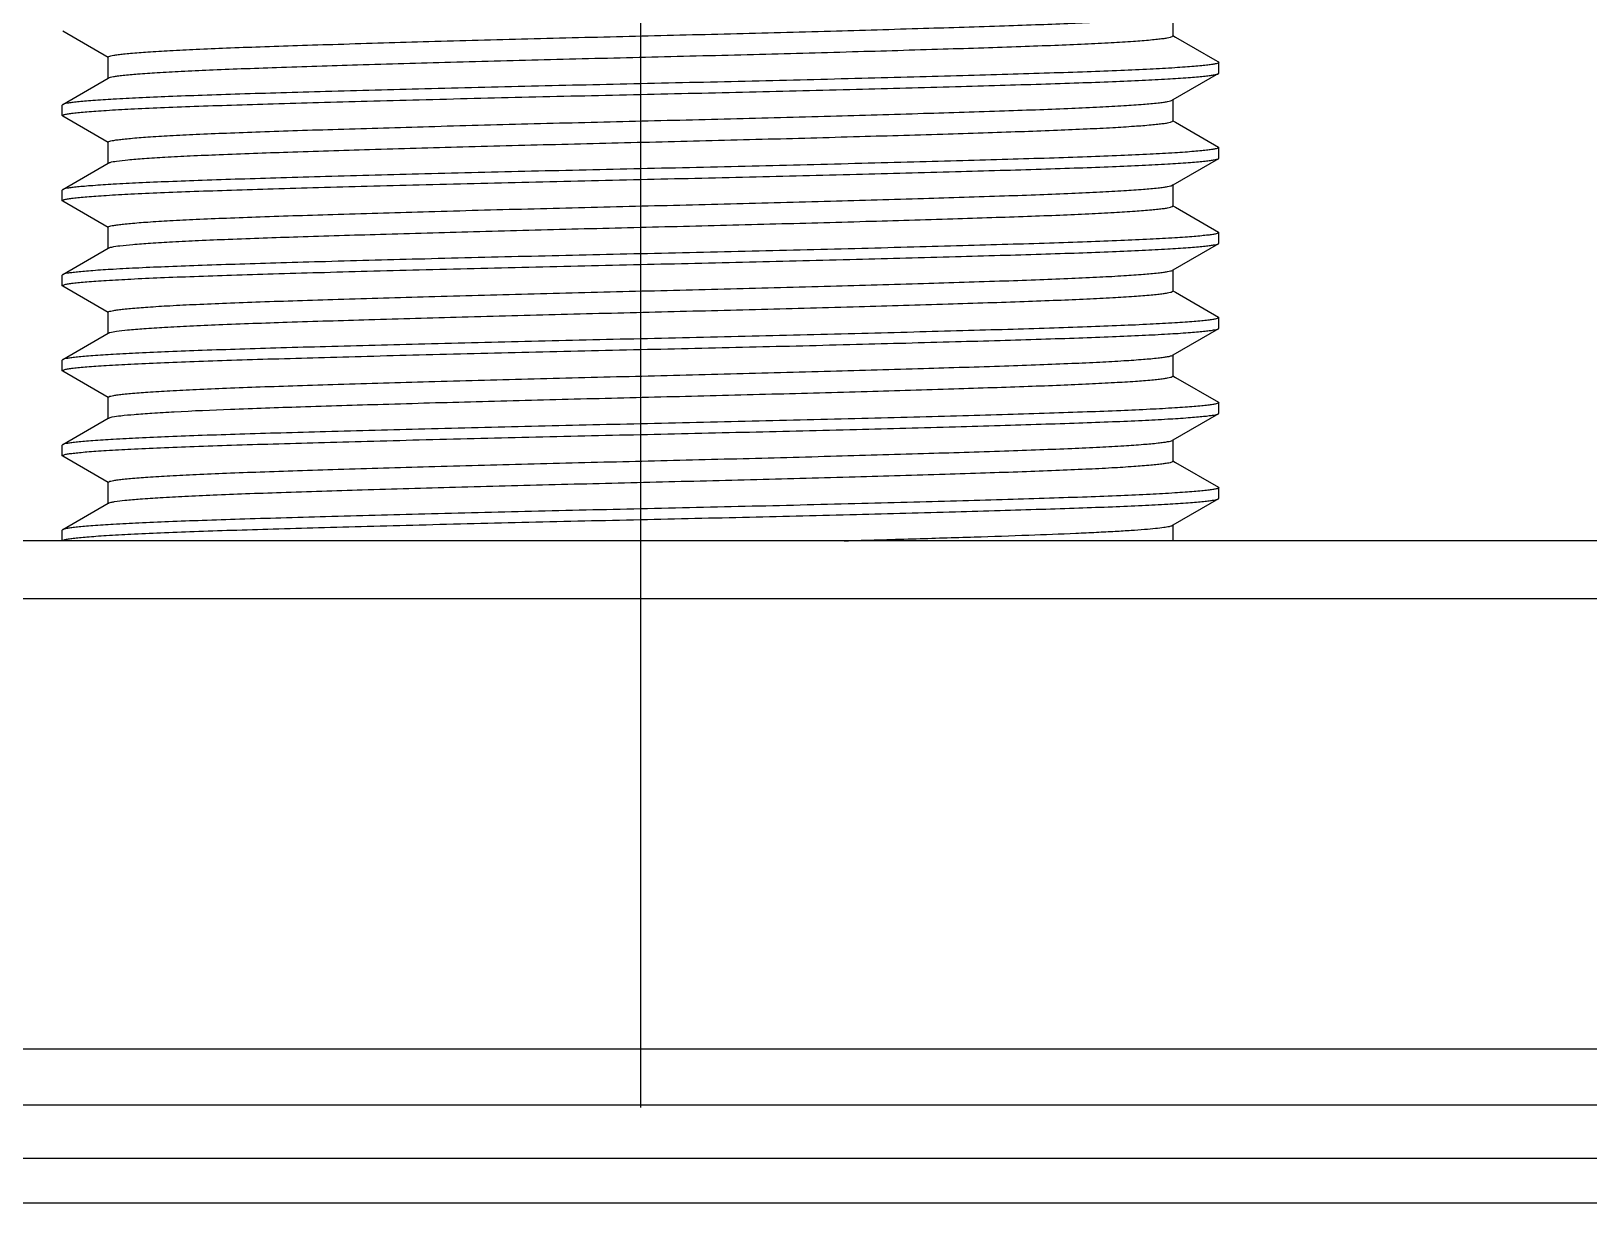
# Model space of a CAD drawing. Extents: x -3383 to -2963, y -4299 to -3705.
# Drawn here: x -3232.72 to -3227.23, y -3951.19 to -3947.06 of the extents above; entities that cross this region are included whole.
import ezdxf

# ---------------------------------------------------------------- set-up
doc = ezdxf.new("R2010")
doc.units = 0
doc.header["$LTSCALE"] = 7
doc.linetypes.add('CENTER', pattern=[2, 1.25, -0.25, 0.25, -0.25])
doc.layers.get('0').update_dxf_attribs({"color": 2, "linetype": 'CONTINUOUS'})
for name, color, linetype in [('6', 7, 'CONTINUOUS'), ('ADMI3CB9QGLEDXF_CONTINUOUS_LINE', 7, 'CONTINUOUS'), ('CL', 1, 'CENTER')]:
    doc.layers.add(name, color=color, linetype=linetype)

msp = doc.modelspace()

# ---------------------------------------------------------------- linework, layer by layer
at = {"linetype": 'Continuous'}
for p, q in [((-3228.693766, -3947.002398), (-3228.693766, -3947.077398)), ((-3232.449007, -3947.153396), (-3232.609785, -3947.060492)), ((-3228.693766, -3947.0764), (-3228.684081, -3947.081997)), ((-3228.684081, -3947.081997), (-3228.545437, -3947.162111)), ((-3232.449007, -3947.227398), (-3232.449007, -3947.152398)), ((-3228.532988, -3947.210492), (-3228.693766, -3947.303396)), ((-3228.545437, -3947.162111), (-3228.532988, -3947.169304)), ((-3228.532969, -3947.169315), (-3228.531387, -3947.171148)), ((-3228.532969, -3947.210481), (-3228.531387, -3947.208648)), ((-3228.531387, -3947.208648), (-3228.531387, -3947.171148)), ((-3232.609785, -3947.319304), (-3232.449007, -3947.2264)), ((-3232.449007, -3947.2264), (-3232.447282, -3947.225403)), ((-3232.609805, -3947.319315), (-3232.611387, -3947.321148)), ((-3232.611387, -3947.358648), (-3232.611387, -3947.321148)), ((-3228.693766, -3947.303396), (-3228.695491, -3947.304392)), ((-3228.693766, -3947.302398), (-3228.693766, -3947.377398)), ((-3232.609805, -3947.360481), (-3232.611387, -3947.358648)), ((-3232.449007, -3947.453396), (-3232.609785, -3947.360492)), ((-3228.693766, -3947.3764), (-3228.684081, -3947.381997)), ((-3228.684081, -3947.381997), (-3228.532988, -3947.469304)), ((-3232.449007, -3947.527398), (-3232.449007, -3947.452398)), ((-3228.532969, -3947.469315), (-3228.531387, -3947.471148)), ((-3228.531387, -3947.508648), (-3228.531387, -3947.471148)), ((-3232.609785, -3947.619304), (-3232.449007, -3947.5264)), ((-3232.449007, -3947.5264), (-3232.447282, -3947.525403)), ((-3228.532988, -3947.510492), (-3228.693766, -3947.603396)), ((-3228.532969, -3947.510481), (-3228.531387, -3947.508648)), ((-3232.609805, -3947.619315), (-3232.611387, -3947.621148)), ((-3232.611387, -3947.658648), (-3232.611387, -3947.621148)), ((-3228.693766, -3947.603396), (-3228.695491, -3947.604392)), ((-3228.693766, -3947.602398), (-3228.693766, -3947.677398)), ((-3232.609805, -3947.660481), (-3232.611387, -3947.658648)), ((-3232.449007, -3947.753396), (-3232.609785, -3947.660492)), ((-3228.693766, -3947.6764), (-3228.684081, -3947.681997)), ((-3228.684081, -3947.681997), (-3228.532988, -3947.769304)), ((-3232.449007, -3947.827398), (-3232.449007, -3947.752398)), ((-3228.532988, -3947.810492), (-3228.693766, -3947.903396)), ((-3228.532969, -3947.769315), (-3228.531387, -3947.771148)), ((-3228.532969, -3947.810481), (-3228.531387, -3947.808648)), ((-3228.531387, -3947.808648), (-3228.531387, -3947.771148)), ((-3232.609785, -3947.919304), (-3232.449007, -3947.8264)), ((-3232.449007, -3947.8264), (-3232.447282, -3947.825403)), ((-3232.609805, -3947.919315), (-3232.611387, -3947.921148)), ((-3232.611387, -3947.958648), (-3232.611387, -3947.921148)), ((-3228.693766, -3947.903396), (-3228.695491, -3947.904392)), ((-3228.693766, -3947.902398), (-3228.693766, -3947.977398)), ((-3232.609805, -3947.960481), (-3232.611387, -3947.958648)), ((-3232.449007, -3948.053396), (-3232.609785, -3947.960492)), ((-3228.693766, -3947.9764), (-3228.684081, -3947.981997)), ((-3228.684081, -3947.981997), (-3228.532988, -3948.069304)), ((-3232.449007, -3948.127398), (-3232.449007, -3948.052398)), ((-3228.532969, -3948.069315), (-3228.531387, -3948.071148)), ((-3228.531387, -3948.108648), (-3228.531387, -3948.071148)), ((-3232.609785, -3948.219304), (-3232.449007, -3948.1264)), ((-3232.449007, -3948.1264), (-3232.447282, -3948.125403)), ((-3228.532988, -3948.110492), (-3228.693766, -3948.203396)), ((-3228.532969, -3948.110481), (-3228.531387, -3948.108648)), ((-3232.609805, -3948.219315), (-3232.611387, -3948.221148)), ((-3232.611387, -3948.258648), (-3232.611387, -3948.221148)), ((-3228.693766, -3948.203396), (-3228.695491, -3948.204392)), ((-3228.693766, -3948.202398), (-3228.693766, -3948.277398)), ((-3232.609805, -3948.260481), (-3232.611387, -3948.258648)), ((-3232.449007, -3948.353396), (-3232.609785, -3948.260492)), ((-3228.693766, -3948.2764), (-3228.684081, -3948.281997)), ((-3228.684081, -3948.281997), (-3228.532988, -3948.369304)), ((-3232.449007, -3948.427398), (-3232.449007, -3948.352398)), ((-3228.532988, -3948.410492), (-3228.693766, -3948.503396)), ((-3228.532969, -3948.369315), (-3228.531387, -3948.371148)), ((-3228.532969, -3948.410481), (-3228.531387, -3948.408648)), ((-3228.531387, -3948.408648), (-3228.531387, -3948.371148)), ((-3232.609785, -3948.519304), (-3232.449007, -3948.4264)), ((-3232.449007, -3948.4264), (-3232.447282, -3948.425403)), ((-3232.609805, -3948.519315), (-3232.611387, -3948.521148)), ((-3232.611387, -3948.558648), (-3232.611387, -3948.521148)), ((-3228.693766, -3948.503396), (-3228.695491, -3948.504392)), ((-3228.693766, -3948.502398), (-3228.693766, -3948.577398)), ((-3232.609805, -3948.560481), (-3232.611387, -3948.558648)), ((-3232.449007, -3948.653396), (-3232.609785, -3948.560492)), ((-3228.693766, -3948.5764), (-3228.684081, -3948.581997)), ((-3228.684081, -3948.581997), (-3228.532988, -3948.669304)), ((-3232.449007, -3948.727398), (-3232.449007, -3948.652398)), ((-3228.532969, -3948.669315), (-3228.531387, -3948.671148)), ((-3228.531387, -3948.708648), (-3228.531387, -3948.671148)), ((-3232.609785, -3948.819304), (-3232.449007, -3948.7264)), ((-3232.449007, -3948.7264), (-3232.447282, -3948.725403)), ((-3228.532988, -3948.710492), (-3228.693766, -3948.803396)), ((-3228.532969, -3948.710481), (-3228.531387, -3948.708648)), ((-3228.693766, -3948.803396), (-3228.695491, -3948.804392)), ((-3228.693766, -3948.802398), (-3228.693766, -3948.858648)), ((-3232.609805, -3948.819315), (-3232.611387, -3948.821148)), ((-3232.611387, -3948.858648), (-3232.611387, -3948.821148))]:
    msp.add_line(p, q, dxfattribs=at)
for points, knots in [([(-3232.449007, -3947.152398), (-3232.449007, -3947.151377), (-3232.445512, -3947.149257), (-3232.439343, -3947.147603), (-3232.428256, -3947.145307), (-3232.413198, -3947.143176), (-3232.393575, -3947.140863), (-3232.358752, -3947.137488), (-3232.304452, -3947.133356), (-3232.227126, -3947.128678), (-3232.134602, -3947.12405), (-3232.028294, -3947.119573), (-3231.909251, -3947.115184), (-3231.777979, -3947.110787), (-3231.579767, -3947.104576), (-3231.308896, -3947.096564), (-3230.966597, -3947.087193), (-3230.611667, -3947.078371), (-3230.255591, -3947.069642), (-3229.909208, -3947.060371), (-3229.587, -3947.050967), (-3229.340792, -3947.043326), (-3229.166636, -3947.037208), (-3229.054486, -3947.032784), (-3228.955586, -3947.028216), (-3228.871222, -3947.023555), (-3228.802816, -3947.018871), (-3228.756347, -3947.014799), (-3228.727935, -3947.011418), (-3228.713166, -3947.009234), (-3228.702821, -3947.007085), (-3228.697332, -3947.005456), (-3228.695491, -3947.004392)], [0, 0, 0, 0, 0.00081506, 0.00261763, 0.0055365, 0.00960881, 0.01485356, 0.02126629, 0.03754815, 0.05829956, 0.08309698, 0.11148102, 0.14321857, 0.17816929, 0.21630762, 0.3014882, 0.39444548, 0.48959736, 0.58484454, 0.67871405, 0.76614325, 0.84210732, 0.87530595, 0.90522241, 0.93168286, 0.95432139, 0.97265287, 0.98640768, 0.99153748, 0.9954957, 0.99830318, 1, 1, 1, 1]), ([(-3232.447282, -3947.225403), (-3232.445441, -3947.22434), (-3232.439953, -3947.222711), (-3232.429608, -3947.220561), (-3232.414838, -3947.218378), (-3232.386426, -3947.214996), (-3232.339957, -3947.210924), (-3232.271551, -3947.206241), (-3232.187187, -3947.20158), (-3232.088287, -3947.197012), (-3231.976138, -3947.192588), (-3231.801981, -3947.186469), (-3231.555773, -3947.178829), (-3231.233565, -3947.169425), (-3230.887183, -3947.160153), (-3230.531107, -3947.151425), (-3230.176176, -3947.142603), (-3229.833877, -3947.133232), (-3229.563006, -3947.12522), (-3229.364794, -3947.119009), (-3229.233522, -3947.114612), (-3229.114479, -3947.110223), (-3229.008171, -3947.105745), (-3228.915647, -3947.101117), (-3228.838321, -3947.09644), (-3228.784021, -3947.092308), (-3228.749198, -3947.088933), (-3228.729575, -3947.08662), (-3228.714517, -3947.084489), (-3228.70343, -3947.082192), (-3228.697262, -3947.080538), (-3228.693766, -3947.078419), (-3228.693766, -3947.077398)], [0, 0, 0, 0, 0.00169682, 0.0045043, 0.00846252, 0.01359232, 0.02734713, 0.04567861, 0.06831714, 0.09477759, 0.12469405, 0.15789268, 0.23385675, 0.32128595, 0.41515546, 0.51040264, 0.60555452, 0.6985118, 0.78369238, 0.82183071, 0.85678142, 0.88851898, 0.91690302, 0.94170044, 0.96245185, 0.97873371, 0.98514644, 0.99039119, 0.9944635, 0.99738237, 0.99918494, 1, 1, 1, 1]), ([(-3228.531387, -3947.171148), (-3228.531387, -3947.172236), (-3228.535431, -3947.174341), (-3228.542162, -3947.176019), (-3228.554613, -3947.178341), (-3228.571406, -3947.180505), (-3228.593348, -3947.182852), (-3228.620117, -3947.185212), (-3228.651784, -3947.187622), (-3228.70346, -3947.191055), (-3228.779184, -3947.195207), (-3228.882335, -3947.199891), (-3229.000779, -3947.204416), (-3229.133376, -3947.208861), (-3229.279604, -3947.213326), (-3229.439114, -3947.217897), (-3229.610972, -3947.222648), (-3229.858448, -3947.229232), (-3230.179768, -3947.237257), (-3230.439999, -3947.243165), (-3230.571387, -3947.246148)], [0, 0, 0, 0, 0.00159717, 0.00526852, 0.01124882, 0.0196076, 0.03037999, 0.04355368, 0.05910372, 0.0770041, 0.11961047, 0.17046426, 0.22863485, 0.2936682, 0.36528957, 0.44346813, 0.5280013, 0.61775622, 0.80701049, 1, 1, 1, 1]), ([(-3230.571387, -3947.283648), (-3230.443345, -3947.280741), (-3230.18952, -3947.27498), (-3229.819203, -3947.265765), (-3229.524352, -3947.257811), (-3229.306939, -3947.251624), (-3229.161929, -3947.247259), (-3229.0298, -3947.242928), (-3228.91094, -3947.238544), (-3228.806258, -3947.234016), (-3228.717146, -3947.229395), (-3228.653328, -3947.22532), (-3228.611203, -3947.221964), (-3228.586512, -3947.219668), (-3228.566511, -3947.217417), (-3228.551139, -3947.215273), (-3228.540469, -3947.213147), (-3228.534826, -3947.211556), (-3228.532969, -3947.210481)], [0, 0, 0, 0, 0.18829405, 0.37326889, 0.5446053, 0.62193994, 0.69303651, 0.75789424, 0.81630048, 0.86790102, 0.91193923, 0.94748712, 0.96191125, 0.97406872, 0.98393708, 0.99151517, 0.99684418, 1, 1, 1, 1]), ([(-3230.571387, -3947.246148), (-3230.699428, -3947.249055), (-3230.953254, -3947.254816), (-3231.32357, -3947.264031), (-3231.618422, -3947.271984), (-3231.835834, -3947.278172), (-3231.980844, -3947.282537), (-3232.112974, -3947.286867), (-3232.231833, -3947.291252), (-3232.336515, -3947.29578), (-3232.425627, -3947.300401), (-3232.489445, -3947.304476), (-3232.53157, -3947.307832), (-3232.556261, -3947.310128), (-3232.576262, -3947.312379), (-3232.591634, -3947.314523), (-3232.602304, -3947.316648), (-3232.607947, -3947.31824), (-3232.609805, -3947.319315)], [0, 0, 0, 0, 0.18829405, 0.37326889, 0.5446053, 0.62193994, 0.69303651, 0.75789424, 0.81630048, 0.86790102, 0.91193923, 0.94748712, 0.96191125, 0.97406872, 0.98393708, 0.99151517, 0.99684418, 1, 1, 1, 1]), ([(-3232.611387, -3947.358648), (-3232.611386, -3947.35756), (-3232.607343, -3947.355455), (-3232.600612, -3947.353776), (-3232.58816, -3947.351455), (-3232.571367, -3947.349291), (-3232.549426, -3947.346944), (-3232.522656, -3947.344584), (-3232.490989, -3947.342174), (-3232.439313, -3947.338741), (-3232.363589, -3947.334589), (-3232.260438, -3947.329905), (-3232.141995, -3947.32538), (-3232.009398, -3947.320934), (-3231.863169, -3947.31647), (-3231.70366, -3947.311898), (-3231.531802, -3947.307147), (-3231.284326, -3947.300564), (-3230.963006, -3947.292539), (-3230.702774, -3947.286631), (-3230.571387, -3947.283648)], [0, 0, 0, 0, 0.00159717, 0.00526852, 0.01124882, 0.0196076, 0.03037999, 0.04355368, 0.05910372, 0.0770041, 0.11961047, 0.17046426, 0.22863485, 0.2936682, 0.36528957, 0.44346813, 0.5280013, 0.61775622, 0.80701049, 1, 1, 1, 1]), ([(-3232.449007, -3947.452398), (-3232.449007, -3947.451377), (-3232.445512, -3947.449257), (-3232.439343, -3947.447603), (-3232.428256, -3947.445307), (-3232.413198, -3947.443176), (-3232.393575, -3947.440863), (-3232.358752, -3947.437488), (-3232.304452, -3947.433356), (-3232.227126, -3947.428678), (-3232.134602, -3947.42405), (-3232.028294, -3947.419573), (-3231.909251, -3947.415184), (-3231.777979, -3947.410787), (-3231.579767, -3947.404576), (-3231.308896, -3947.396564), (-3230.966597, -3947.387193), (-3230.611667, -3947.378371), (-3230.255591, -3947.369642), (-3229.909208, -3947.360371), (-3229.587, -3947.350967), (-3229.340792, -3947.343326), (-3229.166636, -3947.337208), (-3229.054486, -3947.332784), (-3228.955586, -3947.328216), (-3228.871222, -3947.323555), (-3228.802816, -3947.318871), (-3228.756347, -3947.314799), (-3228.727935, -3947.311418), (-3228.713166, -3947.309234), (-3228.702821, -3947.307085), (-3228.697332, -3947.305456), (-3228.695491, -3947.304392)], [0, 0, 0, 0, 0.00081506, 0.00261763, 0.0055365, 0.00960881, 0.01485356, 0.02126629, 0.03754815, 0.05829956, 0.08309698, 0.11148102, 0.14321857, 0.17816929, 0.21630762, 0.3014882, 0.39444548, 0.48959736, 0.58484454, 0.67871405, 0.76614325, 0.84210732, 0.87530595, 0.90522241, 0.93168286, 0.95432139, 0.97265287, 0.98640768, 0.99153748, 0.9954957, 0.99830318, 1, 1, 1, 1]), ([(-3232.442884, -3947.52364), (-3232.435477, -3947.521363), (-3232.414401, -3947.518246), (-3232.374421, -3947.513749), (-3232.317376, -3947.509276), (-3232.244098, -3947.504622), (-3232.1557, -3947.50004), (-3232.011348, -3947.49374), (-3231.800445, -3947.486389), (-3231.514089, -3947.477574), (-3231.191737, -3947.468262), (-3230.847706, -3947.45916), (-3230.495634, -3947.450565), (-3230.145637, -3947.4418), (-3229.809051, -3947.432517), (-3229.543401, -3947.424626), (-3229.349431, -3947.41851), (-3229.221048, -3947.414171), (-3229.10462, -3947.409833), (-3229.000677, -3947.405397), (-3228.910265, -3947.400817), (-3228.834765, -3947.396194), (-3228.781783, -3947.392114), (-3228.747819, -3947.388783), (-3228.728684, -3947.386502), (-3228.713998, -3947.384399), (-3228.703193, -3947.382132), (-3228.697159, -3947.380497), (-3228.693766, -3947.3784), (-3228.693766, -3947.377398)], [0, 0, 0, 0, 0.0061922, 0.01693105, 0.03220258, 0.05188495, 0.07561639, 0.10293139, 0.16734782, 0.24424953, 0.33186992, 0.42504846, 0.51926226, 0.61329662, 0.70482119, 0.78833241, 0.82567245, 0.85990094, 0.89098227, 0.9187749, 0.94303863, 0.96332079, 0.97922427, 0.98548692, 0.9906083, 0.99458505, 0.99743637, 0.99919885, 1, 1, 1, 1]), ([(-3228.531387, -3947.471148), (-3228.531387, -3947.472236), (-3228.535431, -3947.474341), (-3228.542162, -3947.476019), (-3228.554613, -3947.478341), (-3228.571406, -3947.480505), (-3228.593348, -3947.482852), (-3228.620117, -3947.485212), (-3228.651784, -3947.487622), (-3228.70346, -3947.491055), (-3228.779184, -3947.495207), (-3228.882335, -3947.499891), (-3229.000779, -3947.504416), (-3229.133376, -3947.508861), (-3229.279604, -3947.513326), (-3229.439114, -3947.517897), (-3229.610972, -3947.522648), (-3229.858448, -3947.529232), (-3230.179768, -3947.537257), (-3230.439999, -3947.543165), (-3230.571387, -3947.546148)], [0, 0, 0, 0, 0.00159717, 0.00526852, 0.01124882, 0.0196076, 0.03037999, 0.04355368, 0.05910372, 0.0770041, 0.11961047, 0.17046426, 0.22863485, 0.2936682, 0.36528957, 0.44346813, 0.5280013, 0.61775622, 0.80701049, 1, 1, 1, 1]), ([(-3232.447282, -3947.525403), (-3232.447007, -3947.525244), (-3232.445597, -3947.524524), (-3232.444092, -3947.524011), (-3232.442884, -3947.52364)], [0, 0, 0, 0, 0.20089442, 1, 1, 1, 1]), ([(-3230.571387, -3947.583648), (-3230.443345, -3947.580741), (-3230.18952, -3947.57498), (-3229.819203, -3947.565765), (-3229.524352, -3947.557811), (-3229.306939, -3947.551624), (-3229.161929, -3947.547259), (-3229.0298, -3947.542928), (-3228.91094, -3947.538544), (-3228.806258, -3947.534016), (-3228.717146, -3947.529395), (-3228.653328, -3947.52532), (-3228.611203, -3947.521964), (-3228.586512, -3947.519668), (-3228.566511, -3947.517417), (-3228.551139, -3947.515273), (-3228.540469, -3947.513147), (-3228.534826, -3947.511556), (-3228.532969, -3947.510481)], [0, 0, 0, 0, 0.18829405, 0.37326889, 0.5446053, 0.62193994, 0.69303651, 0.75789424, 0.81630048, 0.86790102, 0.91193923, 0.94748712, 0.96191125, 0.97406872, 0.98393708, 0.99151517, 0.99684418, 1, 1, 1, 1]), ([(-3232.611387, -3947.658648), (-3232.611386, -3947.65756), (-3232.607343, -3947.655455), (-3232.600612, -3947.653776), (-3232.58816, -3947.651455), (-3232.571367, -3947.649291), (-3232.549426, -3947.646944), (-3232.522656, -3947.644584), (-3232.490989, -3947.642174), (-3232.439313, -3947.638741), (-3232.363589, -3947.634589), (-3232.260438, -3947.629905), (-3232.141995, -3947.62538), (-3232.009398, -3947.620934), (-3231.863169, -3947.61647), (-3231.70366, -3947.611898), (-3231.531802, -3947.607147), (-3231.284326, -3947.600564), (-3230.963006, -3947.592539), (-3230.702774, -3947.586631), (-3230.571387, -3947.583648)], [0, 0, 0, 0, 0.00159717, 0.00526852, 0.01124882, 0.0196076, 0.03037999, 0.04355368, 0.05910372, 0.0770041, 0.11961047, 0.17046426, 0.22863485, 0.2936682, 0.36528957, 0.44346813, 0.5280013, 0.61775622, 0.80701049, 1, 1, 1, 1]), ([(-3230.571387, -3947.546148), (-3230.699428, -3947.549055), (-3230.953254, -3947.554816), (-3231.32357, -3947.564031), (-3231.618422, -3947.571984), (-3231.835834, -3947.578172), (-3231.980844, -3947.582537), (-3232.112974, -3947.586867), (-3232.231833, -3947.591252), (-3232.336515, -3947.59578), (-3232.425627, -3947.600401), (-3232.489445, -3947.604476), (-3232.53157, -3947.607832), (-3232.556261, -3947.610128), (-3232.576262, -3947.612379), (-3232.591634, -3947.614523), (-3232.602304, -3947.616648), (-3232.607947, -3947.61824), (-3232.609805, -3947.619315)], [0, 0, 0, 0, 0.18829405, 0.37326889, 0.5446053, 0.62193994, 0.69303651, 0.75789424, 0.81630048, 0.86790102, 0.91193923, 0.94748712, 0.96191125, 0.97406872, 0.98393708, 0.99151517, 0.99684418, 1, 1, 1, 1]), ([(-3232.449007, -3947.752398), (-3232.449007, -3947.751377), (-3232.445512, -3947.749257), (-3232.439343, -3947.747603), (-3232.428256, -3947.745307), (-3232.413198, -3947.743176), (-3232.393575, -3947.740863), (-3232.358752, -3947.737488), (-3232.304452, -3947.733356), (-3232.227126, -3947.728678), (-3232.134602, -3947.72405), (-3232.028294, -3947.719573), (-3231.909251, -3947.715184), (-3231.777979, -3947.710787), (-3231.579767, -3947.704576), (-3231.308896, -3947.696564), (-3230.966597, -3947.687193), (-3230.611667, -3947.678371), (-3230.255591, -3947.669642), (-3229.909208, -3947.660371), (-3229.587, -3947.650967), (-3229.340792, -3947.643326), (-3229.166636, -3947.637208), (-3229.054486, -3947.632784), (-3228.955586, -3947.628216), (-3228.871222, -3947.623555), (-3228.802816, -3947.618871), (-3228.756347, -3947.614799), (-3228.727935, -3947.611418), (-3228.713166, -3947.609234), (-3228.702821, -3947.607085), (-3228.697332, -3947.605456), (-3228.695491, -3947.604392)], [0, 0, 0, 0, 0.00081506, 0.00261763, 0.0055365, 0.00960881, 0.01485356, 0.02126629, 0.03754815, 0.05829956, 0.08309698, 0.11148102, 0.14321857, 0.17816929, 0.21630762, 0.3014882, 0.39444548, 0.48959736, 0.58484454, 0.67871405, 0.76614325, 0.84210732, 0.87530595, 0.90522241, 0.93168286, 0.95432139, 0.97265287, 0.98640768, 0.99153748, 0.9954957, 0.99830318, 1, 1, 1, 1]), ([(-3232.43669, -3947.822062), (-3232.427285, -3947.820014), (-3232.402619, -3947.816742), (-3232.357299, -3947.812291), (-3232.295504, -3947.807776), (-3232.218122, -3947.803194), (-3232.126396, -3947.798684), (-3231.97881, -3947.792537), (-3231.764908, -3947.785256), (-3231.476443, -3947.776455), (-3231.154252, -3947.767229), (-3230.812535, -3947.758285), (-3230.464131, -3947.749799), (-3230.118573, -3947.741081), (-3229.787112, -3947.731881), (-3229.526126, -3947.724101), (-3229.335909, -3947.718068), (-3229.210068, -3947.71378), (-3229.095943, -3947.709485), (-3228.994082, -3947.705086), (-3228.905532, -3947.70055), (-3228.83164, -3947.695976), (-3228.779818, -3947.691942), (-3228.746607, -3947.688651), (-3228.727902, -3947.686397), (-3228.713541, -3947.684319), (-3228.702985, -3947.682078), (-3228.697069, -3947.68046), (-3228.693766, -3947.678384), (-3228.693766, -3947.677398)], [0, 0, 0, 0, 0.00770453, 0.01988061, 0.03646616, 0.05729012, 0.08193243, 0.10997626, 0.17553, 0.25325128, 0.34099017, 0.43353853, 0.52687761, 0.61995894, 0.71023388, 0.79230319, 0.8289615, 0.86257306, 0.89309285, 0.92037923, 0.94418492, 0.96406447, 0.97964399, 0.98577814, 0.99079389, 0.99468888, 0.99748243, 0.99921065, 1, 1, 1, 1]), ([(-3228.531387, -3947.771148), (-3228.531387, -3947.772236), (-3228.535431, -3947.774341), (-3228.542162, -3947.776019), (-3228.554613, -3947.778341), (-3228.571406, -3947.780505), (-3228.593348, -3947.782852), (-3228.620117, -3947.785212), (-3228.651784, -3947.787622), (-3228.70346, -3947.791055), (-3228.779184, -3947.795207), (-3228.882335, -3947.799891), (-3229.000779, -3947.804416), (-3229.133376, -3947.808861), (-3229.279604, -3947.813326), (-3229.439114, -3947.817897), (-3229.610972, -3947.822648), (-3229.858448, -3947.829232), (-3230.179768, -3947.837257), (-3230.439999, -3947.843165), (-3230.571387, -3947.846148)], [0, 0, 0, 0, 0.00159717, 0.00526852, 0.01124882, 0.0196076, 0.03037999, 0.04355368, 0.05910372, 0.0770041, 0.11961047, 0.17046426, 0.22863485, 0.2936682, 0.36528957, 0.44346813, 0.5280013, 0.61775622, 0.80701049, 1, 1, 1, 1]), ([(-3230.571387, -3947.883648), (-3230.443345, -3947.880741), (-3230.18952, -3947.87498), (-3229.819203, -3947.865765), (-3229.524352, -3947.857811), (-3229.306939, -3947.851624), (-3229.161929, -3947.847259), (-3229.0298, -3947.842928), (-3228.91094, -3947.838544), (-3228.806258, -3947.834016), (-3228.717146, -3947.829395), (-3228.653328, -3947.82532), (-3228.611203, -3947.821964), (-3228.586512, -3947.819668), (-3228.566511, -3947.817417), (-3228.551139, -3947.815273), (-3228.540469, -3947.813147), (-3228.534826, -3947.811556), (-3228.532969, -3947.810481)], [0, 0, 0, 0, 0.18829405, 0.37326889, 0.5446053, 0.62193994, 0.69303651, 0.75789424, 0.81630048, 0.86790102, 0.91193923, 0.94748712, 0.96191125, 0.97406872, 0.98393708, 0.99151517, 0.99684418, 1, 1, 1, 1]), ([(-3230.571387, -3947.846148), (-3230.699428, -3947.849055), (-3230.953254, -3947.854816), (-3231.32357, -3947.864031), (-3231.618422, -3947.871984), (-3231.835834, -3947.878172), (-3231.980844, -3947.882537), (-3232.112974, -3947.886867), (-3232.231833, -3947.891252), (-3232.336515, -3947.89578), (-3232.425627, -3947.900401), (-3232.489445, -3947.904476), (-3232.53157, -3947.907832), (-3232.556261, -3947.910128), (-3232.576262, -3947.912379), (-3232.591634, -3947.914523), (-3232.602304, -3947.916648), (-3232.607947, -3947.91824), (-3232.609805, -3947.919315)], [0, 0, 0, 0, 0.18829405, 0.37326889, 0.5446053, 0.62193994, 0.69303651, 0.75789424, 0.81630048, 0.86790102, 0.91193923, 0.94748712, 0.96191125, 0.97406872, 0.98393708, 0.99151517, 0.99684418, 1, 1, 1, 1]), ([(-3232.447282, -3947.825403), (-3232.446726, -3947.825082), (-3232.443334, -3947.823549), (-3232.439687, -3947.822714), (-3232.43669, -3947.822062)], [0, 0, 0, 0, 0.17313785, 1, 1, 1, 1]), ([(-3232.611387, -3947.958648), (-3232.611386, -3947.95756), (-3232.607343, -3947.955455), (-3232.600612, -3947.953776), (-3232.58816, -3947.951455), (-3232.571367, -3947.949291), (-3232.549426, -3947.946944), (-3232.522656, -3947.944584), (-3232.490989, -3947.942174), (-3232.439313, -3947.938741), (-3232.363589, -3947.934589), (-3232.260438, -3947.929905), (-3232.141995, -3947.92538), (-3232.009398, -3947.920934), (-3231.863169, -3947.91647), (-3231.70366, -3947.911898), (-3231.531802, -3947.907147), (-3231.284326, -3947.900564), (-3230.963006, -3947.892539), (-3230.702774, -3947.886631), (-3230.571387, -3947.883648)], [0, 0, 0, 0, 0.00159717, 0.00526852, 0.01124882, 0.0196076, 0.03037999, 0.04355368, 0.05910372, 0.0770041, 0.11961047, 0.17046426, 0.22863485, 0.2936682, 0.36528957, 0.44346813, 0.5280013, 0.61775622, 0.80701049, 1, 1, 1, 1]), ([(-3232.449007, -3948.052398), (-3232.449007, -3948.051377), (-3232.445512, -3948.049257), (-3232.439343, -3948.047603), (-3232.428256, -3948.045307), (-3232.413198, -3948.043176), (-3232.393575, -3948.040863), (-3232.358752, -3948.037488), (-3232.304452, -3948.033356), (-3232.227126, -3948.028678), (-3232.134602, -3948.02405), (-3232.028294, -3948.019573), (-3231.909251, -3948.015184), (-3231.777979, -3948.010787), (-3231.579767, -3948.004576), (-3231.308896, -3947.996564), (-3230.966597, -3947.987193), (-3230.611667, -3947.978371), (-3230.255591, -3947.969642), (-3229.909208, -3947.960371), (-3229.587, -3947.950967), (-3229.340792, -3947.943326), (-3229.166636, -3947.937208), (-3229.054486, -3947.932784), (-3228.955586, -3947.928216), (-3228.871222, -3947.923555), (-3228.802816, -3947.918871), (-3228.756347, -3947.914799), (-3228.727935, -3947.911418), (-3228.713166, -3947.909234), (-3228.702821, -3947.907085), (-3228.697332, -3947.905456), (-3228.695491, -3947.904392)], [0, 0, 0, 0, 0.00081506, 0.00261763, 0.0055365, 0.00960881, 0.01485356, 0.02126629, 0.03754815, 0.05829956, 0.08309698, 0.11148102, 0.14321857, 0.17816929, 0.21630762, 0.3014882, 0.39444548, 0.48959736, 0.58484454, 0.67871405, 0.76614325, 0.84210732, 0.87530595, 0.90522241, 0.93168286, 0.95432139, 0.97265287, 0.98640768, 0.99153748, 0.9954957, 0.99830318, 1, 1, 1, 1]), ([(-3232.443176, -3948.12373), (-3232.435888, -3948.121436), (-3232.415017, -3948.118334), (-3232.375353, -3948.113831), (-3232.318587, -3948.109363), (-3232.245553, -3948.104704), (-3232.157354, -3948.100119), (-3232.013196, -3948.09381), (-3231.802472, -3948.086454), (-3231.516245, -3948.077638), (-3231.193892, -3948.068321), (-3230.849735, -3948.059211), (-3230.497454, -3948.050609), (-3230.147202, -3948.041841), (-3229.810321, -3948.032553), (-3229.544403, -3948.024656), (-3229.350215, -3948.018536), (-3229.221685, -3948.014194), (-3229.105124, -3948.009853), (-3229.001059, -3948.005415), (-3228.910539, -3948.000833), (-3228.834946, -3947.996207), (-3228.781897, -3947.992124), (-3228.747889, -3947.988791), (-3228.728729, -3947.986508), (-3228.714024, -3947.984404), (-3228.703205, -3947.982135), (-3228.697164, -3947.980499), (-3228.693766, -3947.978401), (-3228.693766, -3947.977398)], [0, 0, 0, 0, 0.00610484, 0.01675974, 0.03195445, 0.05156912, 0.07524627, 0.10251844, 0.16686874, 0.24372268, 0.3313348, 0.42454939, 0.51881499, 0.61290554, 0.70450299, 0.7880987, 0.8254789, 0.85974374, 0.89085813, 0.91868054, 0.9429712, 0.96327702, 0.97919957, 0.98546978, 0.99059737, 0.99457893, 0.99743365, 0.99919815, 1, 1, 1, 1]), ([(-3228.531387, -3948.071148), (-3228.531387, -3948.072236), (-3228.535431, -3948.074341), (-3228.542162, -3948.076019), (-3228.554613, -3948.078341), (-3228.571406, -3948.080505), (-3228.593348, -3948.082852), (-3228.620117, -3948.085212), (-3228.651784, -3948.087622), (-3228.70346, -3948.091055), (-3228.779184, -3948.095207), (-3228.882335, -3948.099891), (-3229.000779, -3948.104416), (-3229.133376, -3948.108861), (-3229.279604, -3948.113326), (-3229.439114, -3948.117897), (-3229.610972, -3948.122648), (-3229.858448, -3948.129232), (-3230.179768, -3948.137257), (-3230.439999, -3948.143165), (-3230.571387, -3948.146148)], [0, 0, 0, 0, 0.00159717, 0.00526852, 0.01124882, 0.0196076, 0.03037999, 0.04355368, 0.05910372, 0.0770041, 0.11961047, 0.17046426, 0.22863485, 0.2936682, 0.36528957, 0.44346813, 0.5280013, 0.61775622, 0.80701049, 1, 1, 1, 1]), ([(-3230.571387, -3948.146148), (-3230.699428, -3948.149055), (-3230.953254, -3948.154816), (-3231.32357, -3948.164031), (-3231.618422, -3948.171984), (-3231.835834, -3948.178172), (-3231.980844, -3948.182537), (-3232.112974, -3948.186867), (-3232.231833, -3948.191252), (-3232.336515, -3948.19578), (-3232.425627, -3948.200401), (-3232.489445, -3948.204476), (-3232.53157, -3948.207832), (-3232.556261, -3948.210128), (-3232.576262, -3948.212379), (-3232.591634, -3948.214523), (-3232.602304, -3948.216648), (-3232.607947, -3948.21824), (-3232.609805, -3948.219315)], [0, 0, 0, 0, 0.18829405, 0.37326889, 0.5446053, 0.62193994, 0.69303651, 0.75789424, 0.81630048, 0.86790102, 0.91193923, 0.94748712, 0.96191125, 0.97406872, 0.98393708, 0.99151517, 0.99684418, 1, 1, 1, 1]), ([(-3232.447282, -3948.125403), (-3232.447022, -3948.125253), (-3232.445705, -3948.124576), (-3232.444301, -3948.124085), (-3232.443176, -3948.12373)], [0, 0, 0, 0, 0.20286811, 1, 1, 1, 1]), ([(-3230.571387, -3948.183648), (-3230.443345, -3948.180741), (-3230.18952, -3948.17498), (-3229.819203, -3948.165765), (-3229.524352, -3948.157811), (-3229.306939, -3948.151624), (-3229.161929, -3948.147259), (-3229.0298, -3948.142928), (-3228.91094, -3948.138544), (-3228.806258, -3948.134016), (-3228.717146, -3948.129395), (-3228.653328, -3948.12532), (-3228.611203, -3948.121964), (-3228.586512, -3948.119668), (-3228.566511, -3948.117417), (-3228.551139, -3948.115273), (-3228.540469, -3948.113147), (-3228.534826, -3948.111556), (-3228.532969, -3948.110481)], [0, 0, 0, 0, 0.18829405, 0.37326889, 0.5446053, 0.62193994, 0.69303651, 0.75789424, 0.81630048, 0.86790102, 0.91193923, 0.94748712, 0.96191125, 0.97406872, 0.98393708, 0.99151517, 0.99684418, 1, 1, 1, 1]), ([(-3232.611387, -3948.258648), (-3232.611386, -3948.25756), (-3232.607343, -3948.255455), (-3232.600612, -3948.253776), (-3232.58816, -3948.251455), (-3232.571367, -3948.249291), (-3232.549426, -3948.246944), (-3232.522656, -3948.244584), (-3232.490989, -3948.242174), (-3232.439313, -3948.238741), (-3232.363589, -3948.234589), (-3232.260438, -3948.229905), (-3232.141995, -3948.22538), (-3232.009398, -3948.220934), (-3231.863169, -3948.21647), (-3231.70366, -3948.211898), (-3231.531802, -3948.207147), (-3231.284326, -3948.200564), (-3230.963006, -3948.192539), (-3230.702774, -3948.186631), (-3230.571387, -3948.183648)], [0, 0, 0, 0, 0.00159717, 0.00526852, 0.01124882, 0.0196076, 0.03037999, 0.04355368, 0.05910372, 0.0770041, 0.11961047, 0.17046426, 0.22863485, 0.2936682, 0.36528957, 0.44346813, 0.5280013, 0.61775622, 0.80701049, 1, 1, 1, 1]), ([(-3232.449007, -3948.352398), (-3232.449007, -3948.351377), (-3232.445512, -3948.349257), (-3232.439343, -3948.347603), (-3232.428256, -3948.345307), (-3232.413198, -3948.343176), (-3232.393575, -3948.340863), (-3232.358752, -3948.337488), (-3232.304452, -3948.333356), (-3232.227126, -3948.328678), (-3232.134602, -3948.32405), (-3232.028294, -3948.319573), (-3231.909251, -3948.315184), (-3231.777979, -3948.310787), (-3231.579767, -3948.304576), (-3231.308896, -3948.296564), (-3230.966597, -3948.287193), (-3230.611667, -3948.278371), (-3230.255591, -3948.269642), (-3229.909208, -3948.260371), (-3229.587, -3948.250967), (-3229.340792, -3948.243326), (-3229.166636, -3948.237208), (-3229.054486, -3948.232784), (-3228.955586, -3948.228216), (-3228.871222, -3948.223555), (-3228.802816, -3948.218871), (-3228.756347, -3948.214799), (-3228.727935, -3948.211418), (-3228.713166, -3948.209234), (-3228.702821, -3948.207085), (-3228.697332, -3948.205456), (-3228.695491, -3948.204392)], [0, 0, 0, 0, 0.00081506, 0.00261763, 0.0055365, 0.00960881, 0.01485356, 0.02126629, 0.03754815, 0.05829956, 0.08309698, 0.11148102, 0.14321857, 0.17816929, 0.21630762, 0.3014882, 0.39444548, 0.48959736, 0.58484454, 0.67871405, 0.76614325, 0.84210732, 0.87530595, 0.90522241, 0.93168286, 0.95432139, 0.97265287, 0.98640768, 0.99153748, 0.9954957, 0.99830318, 1, 1, 1, 1]), ([(-3232.434887, -3948.421682), (-3232.425018, -3948.419672), (-3232.399493, -3948.416383), (-3232.352922, -3948.411935), (-3232.290017, -3948.407418), (-3232.17652, -3948.400806), (-3232.001884, -3948.393312), (-3231.756283, -3948.384979), (-3231.467353, -3948.376187), (-3231.145241, -3948.366981), (-3230.804107, -3948.358076), (-3230.456595, -3948.349616), (-3230.112107, -3948.340909), (-3229.781879, -3948.331729), (-3229.522013, -3948.323976), (-3229.332691, -3948.317962), (-3229.207455, -3948.313687), (-3229.093878, -3948.309402), (-3228.992514, -3948.305011), (-3228.904407, -3948.300486), (-3228.830898, -3948.295924), (-3228.779351, -3948.291901), (-3228.746319, -3948.28862), (-3228.727716, -3948.286372), (-3228.713433, -3948.2843), (-3228.702935, -3948.282065), (-3228.697048, -3948.280452), (-3228.693766, -3948.27838), (-3228.693766, -3948.277398)], [0, 0, 0, 0, 0.00806571, 0.0205809, 0.03747632, 0.05856439, 0.11163167, 0.17745583, 0.25537065, 0.34313113, 0.43552758, 0.52866365, 0.62152238, 0.71150184, 0.7932321, 0.82973114, 0.86319853, 0.89358697, 0.92075489, 0.94445325, 0.96423847, 0.97974217, 0.98584624, 0.99083728, 0.99471315, 0.99749318, 0.9992134, 1, 1, 1, 1]), ([(-3232.447282, -3948.425403), (-3232.445826, -3948.424562), (-3232.441675, -3948.423182), (-3232.437476, -3948.42221), (-3232.434887, -3948.421682)], [0, 0, 0, 0, 0.38892093, 1, 1, 1, 1]), ([(-3228.531387, -3948.371148), (-3228.531387, -3948.372236), (-3228.535431, -3948.374341), (-3228.542162, -3948.376019), (-3228.554613, -3948.378341), (-3228.571406, -3948.380505), (-3228.593348, -3948.382852), (-3228.620117, -3948.385212), (-3228.651784, -3948.387622), (-3228.70346, -3948.391055), (-3228.779184, -3948.395207), (-3228.882335, -3948.399891), (-3229.000779, -3948.404416), (-3229.133376, -3948.408861), (-3229.279604, -3948.413326), (-3229.439114, -3948.417897), (-3229.610972, -3948.422648), (-3229.858448, -3948.429232), (-3230.179768, -3948.437257), (-3230.439999, -3948.443165), (-3230.571387, -3948.446148)], [0, 0, 0, 0, 0.00159717, 0.00526852, 0.01124882, 0.0196076, 0.03037999, 0.04355368, 0.05910372, 0.0770041, 0.11961047, 0.17046426, 0.22863485, 0.2936682, 0.36528957, 0.44346813, 0.5280013, 0.61775622, 0.80701049, 1, 1, 1, 1]), ([(-3230.571387, -3948.483648), (-3230.443345, -3948.480741), (-3230.18952, -3948.47498), (-3229.819203, -3948.465765), (-3229.524352, -3948.457811), (-3229.306939, -3948.451624), (-3229.161929, -3948.447259), (-3229.0298, -3948.442928), (-3228.91094, -3948.438544), (-3228.806258, -3948.434016), (-3228.717146, -3948.429395), (-3228.653328, -3948.42532), (-3228.611203, -3948.421964), (-3228.586512, -3948.419668), (-3228.566511, -3948.417417), (-3228.551139, -3948.415273), (-3228.540469, -3948.413147), (-3228.534826, -3948.411556), (-3228.532969, -3948.410481)], [0, 0, 0, 0, 0.18829405, 0.37326889, 0.5446053, 0.62193994, 0.69303651, 0.75789424, 0.81630048, 0.86790102, 0.91193923, 0.94748712, 0.96191125, 0.97406872, 0.98393708, 0.99151517, 0.99684418, 1, 1, 1, 1]), ([(-3230.571387, -3948.446148), (-3230.699428, -3948.449055), (-3230.953254, -3948.454816), (-3231.32357, -3948.464031), (-3231.618422, -3948.471984), (-3231.835834, -3948.478172), (-3231.980844, -3948.482537), (-3232.112974, -3948.486867), (-3232.231833, -3948.491252), (-3232.336515, -3948.49578), (-3232.425627, -3948.500401), (-3232.489445, -3948.504476), (-3232.53157, -3948.507832), (-3232.556261, -3948.510128), (-3232.576262, -3948.512379), (-3232.591634, -3948.514523), (-3232.602304, -3948.516648), (-3232.607947, -3948.51824), (-3232.609805, -3948.519315)], [0, 0, 0, 0, 0.18829405, 0.37326889, 0.5446053, 0.62193994, 0.69303651, 0.75789424, 0.81630048, 0.86790102, 0.91193923, 0.94748712, 0.96191125, 0.97406872, 0.98393708, 0.99151517, 0.99684418, 1, 1, 1, 1]), ([(-3232.611387, -3948.558648), (-3232.611386, -3948.55756), (-3232.607343, -3948.555455), (-3232.600612, -3948.553776), (-3232.58816, -3948.551455), (-3232.571367, -3948.549291), (-3232.549426, -3948.546944), (-3232.522656, -3948.544584), (-3232.490989, -3948.542174), (-3232.439313, -3948.538741), (-3232.363589, -3948.534589), (-3232.260438, -3948.529905), (-3232.141995, -3948.52538), (-3232.009398, -3948.520934), (-3231.863169, -3948.51647), (-3231.70366, -3948.511898), (-3231.531802, -3948.507147), (-3231.284326, -3948.500564), (-3230.963006, -3948.492539), (-3230.702774, -3948.486631), (-3230.571387, -3948.483648)], [0, 0, 0, 0, 0.00159717, 0.00526852, 0.01124882, 0.0196076, 0.03037999, 0.04355368, 0.05910372, 0.0770041, 0.11961047, 0.17046426, 0.22863485, 0.2936682, 0.36528957, 0.44346813, 0.5280013, 0.61775622, 0.80701049, 1, 1, 1, 1]), ([(-3232.449007, -3948.652398), (-3232.449007, -3948.651377), (-3232.445512, -3948.649257), (-3232.439343, -3948.647603), (-3232.428256, -3948.645307), (-3232.413198, -3948.643176), (-3232.393575, -3948.640863), (-3232.358752, -3948.637488), (-3232.304452, -3948.633356), (-3232.227126, -3948.628678), (-3232.134602, -3948.62405), (-3232.028294, -3948.619573), (-3231.909251, -3948.615184), (-3231.777979, -3948.610787), (-3231.579767, -3948.604576), (-3231.308896, -3948.596564), (-3230.966597, -3948.587193), (-3230.611667, -3948.578371), (-3230.255591, -3948.569642), (-3229.909208, -3948.560371), (-3229.587, -3948.550967), (-3229.340792, -3948.543326), (-3229.166636, -3948.537208), (-3229.054486, -3948.532784), (-3228.955586, -3948.528216), (-3228.871222, -3948.523555), (-3228.802816, -3948.518871), (-3228.756347, -3948.514799), (-3228.727935, -3948.511418), (-3228.713166, -3948.509234), (-3228.702821, -3948.507085), (-3228.697332, -3948.505456), (-3228.695491, -3948.504392)], [0, 0, 0, 0, 0.00081506, 0.00261763, 0.0055365, 0.00960881, 0.01485356, 0.02126629, 0.03754815, 0.05829956, 0.08309698, 0.11148102, 0.14321857, 0.17816929, 0.21630762, 0.3014882, 0.39444548, 0.48959736, 0.58484454, 0.67871405, 0.76614325, 0.84210732, 0.87530595, 0.90522241, 0.93168286, 0.95432139, 0.97265287, 0.98640768, 0.99153748, 0.9954957, 0.99830318, 1, 1, 1, 1]), ([(-3232.445827, -3948.72469), (-3232.443481, -3948.723691), (-3232.437155, -3948.722046), (-3232.41876, -3948.718671), (-3232.384755, -3948.714836), (-3232.331088, -3948.710224), (-3232.260653, -3948.705597), (-3232.174626, -3948.700951), (-3232.074394, -3948.696431), (-3231.961186, -3948.692039), (-3231.785961, -3948.685955), (-3231.538974, -3948.678324), (-3231.216666, -3948.668953), (-3230.871203, -3948.65975), (-3230.516733, -3948.651077), (-3230.163794, -3948.642278), (-3229.823802, -3948.632942), (-3229.555042, -3948.624979), (-3229.358551, -3948.618807), (-3229.228454, -3948.614433), (-3229.110473, -3948.610065), (-3229.005126, -3948.605604), (-3228.913459, -3948.600996), (-3228.836875, -3948.596341), (-3228.783111, -3948.59223), (-3228.748637, -3948.588872), (-3228.729213, -3948.586572), (-3228.714306, -3948.584452), (-3228.703334, -3948.582168), (-3228.69722, -3948.580522), (-3228.693766, -3948.578412), (-3228.693766, -3948.577398)], [0, 0, 0, 0, 0.00203537, 0.00518692, 0.01494679, 0.02932113, 0.04820754, 0.07129777, 0.09810974, 0.12831642, 0.1617554, 0.23810066, 0.32561481, 0.41920736, 0.5140296, 0.60872272, 0.7010962, 0.7855945, 0.82340538, 0.85805985, 0.8895284, 0.91767001, 0.94224885, 0.96280805, 0.97893482, 0.98528604, 0.99048022, 0.99451336, 0.99740453, 0.99919066, 1, 1, 1, 1]), ([(-3228.531387, -3948.671148), (-3228.531387, -3948.672236), (-3228.535431, -3948.674341), (-3228.542162, -3948.676019), (-3228.554613, -3948.678341), (-3228.571406, -3948.680505), (-3228.593348, -3948.682852), (-3228.620117, -3948.685212), (-3228.651784, -3948.687622), (-3228.70346, -3948.691055), (-3228.779184, -3948.695207), (-3228.882335, -3948.699891), (-3229.000779, -3948.704416), (-3229.133376, -3948.708861), (-3229.279604, -3948.713326), (-3229.439114, -3948.717897), (-3229.610972, -3948.722648), (-3229.858448, -3948.729232), (-3230.179768, -3948.737257), (-3230.439999, -3948.743165), (-3230.571387, -3948.746148)], [0, 0, 0, 0, 0.00159717, 0.00526852, 0.01124882, 0.0196076, 0.03037999, 0.04355368, 0.05910372, 0.0770041, 0.11961047, 0.17046426, 0.22863485, 0.2936682, 0.36528957, 0.44346813, 0.5280013, 0.61775622, 0.80701049, 1, 1, 1, 1]), ([(-3230.571387, -3948.746148), (-3230.699428, -3948.749055), (-3230.953254, -3948.754816), (-3231.32357, -3948.764031), (-3231.618422, -3948.771984), (-3231.835834, -3948.778172), (-3231.980844, -3948.782537), (-3232.112974, -3948.786867), (-3232.231833, -3948.791252), (-3232.336515, -3948.79578), (-3232.425627, -3948.800401), (-3232.489445, -3948.804476), (-3232.53157, -3948.807832), (-3232.556261, -3948.810128), (-3232.576262, -3948.812379), (-3232.591634, -3948.814523), (-3232.602304, -3948.816648), (-3232.607947, -3948.81824), (-3232.609805, -3948.819315)], [0, 0, 0, 0, 0.18829405, 0.37326889, 0.5446053, 0.62193994, 0.69303651, 0.75789424, 0.81630048, 0.86790102, 0.91193923, 0.94748712, 0.96191125, 0.97406872, 0.98393708, 0.99151517, 0.99684418, 1, 1, 1, 1]), ([(-3230.571387, -3948.783648), (-3230.443345, -3948.780741), (-3230.18952, -3948.77498), (-3229.819203, -3948.765765), (-3229.524352, -3948.757811), (-3229.306939, -3948.751624), (-3229.161929, -3948.747259), (-3229.0298, -3948.742928), (-3228.91094, -3948.738544), (-3228.806258, -3948.734016), (-3228.717146, -3948.729395), (-3228.653328, -3948.72532), (-3228.611203, -3948.721964), (-3228.586512, -3948.719668), (-3228.566511, -3948.717417), (-3228.551139, -3948.715273), (-3228.540469, -3948.713147), (-3228.534826, -3948.711556), (-3228.532969, -3948.710481)], [0, 0, 0, 0, 0.18829405, 0.37326889, 0.5446053, 0.62193994, 0.69303651, 0.75789424, 0.81630048, 0.86790102, 0.91193923, 0.94748712, 0.96191125, 0.97406872, 0.98393708, 0.99151517, 0.99684418, 1, 1, 1, 1]), ([(-3232.611387, -3948.858648), (-3232.611386, -3948.85756), (-3232.607343, -3948.855455), (-3232.600612, -3948.853776), (-3232.58816, -3948.851455), (-3232.571367, -3948.849291), (-3232.549426, -3948.846944), (-3232.522656, -3948.844584), (-3232.490989, -3948.842174), (-3232.439313, -3948.838741), (-3232.363589, -3948.834589), (-3232.260438, -3948.829905), (-3232.141995, -3948.82538), (-3232.009398, -3948.820934), (-3231.863169, -3948.81647), (-3231.70366, -3948.811898), (-3231.531802, -3948.807147), (-3231.284326, -3948.800564), (-3230.963006, -3948.792539), (-3230.702774, -3948.786631), (-3230.571387, -3948.783648)], [0, 0, 0, 0, 0.00159717, 0.00526852, 0.01124882, 0.0196076, 0.03037999, 0.04355368, 0.05910372, 0.0770041, 0.11961047, 0.17046426, 0.22863485, 0.2936682, 0.36528957, 0.44346813, 0.5280013, 0.61775622, 0.80701049, 1, 1, 1, 1]), ([(-3229.852851, -3948.858648), (-3229.772621, -3948.856375), (-3229.619681, -3948.85191), (-3229.40259, -3948.845263), (-3229.210311, -3948.838874), (-3229.066508, -3948.833342), (-3228.965155, -3948.828633), (-3228.900271, -3948.825189), (-3228.843689, -3948.821721), (-3228.795978, -3948.81825), (-3228.757485, -3948.814859), (-3228.72841, -3948.811547), (-3228.710033, -3948.808772), (-3228.700136, -3948.806324), (-3228.696726, -3948.805106), (-3228.695491, -3948.804392)], [0, 0, 0, 0, 0.20768392, 0.39591109, 0.56200164, 0.70549531, 0.76828401, 0.82453988, 0.87362424, 0.91496443, 0.94832616, 0.97358708, 0.99071966, 0.99631061, 1, 1, 1, 1])]:
    msp.add_open_spline(points, degree=3, knots=knots, dxfattribs=at)
msp.add_open_spline([(-3232.447282, -3948.725403), (-3232.446814, -3948.725133), (-3232.446324, -3948.724902), (-3232.445827, -3948.72469)], degree=3, dxfattribs=at)
at = {"layer": '6', "color": 2, "linetype": 'Continuous'}
for p, q in [((-3205.131387, -3950.652127), (-3245.571387, -3950.652127)), ((-3245.571387, -3950.848363), (-3205.131387, -3950.848363)), ((-3203.856366, -3951.037545), (-3245.571387, -3951.037545)), ((-3245.571387, -3951.194533), (-3199.314488, -3951.194533))]:
    msp.add_line(p, q, dxfattribs=at)
at = {"layer": 'ADMI3CB9QGLEDXF_CONTINUOUS_LINE', "color": 7, "linetype": 'Continuous'}
for p, q in [((-3199.271387, -3948.858648), (-3245.571387, -3948.858648)), ((-3245.571387, -3949.062138), (-3200.833686, -3949.062138))]:
    msp.add_line(p, q, dxfattribs=at)
at = {"layer": 'CL'}
msp.add_line((-3230.571387, -3942.858648), (-3230.571387, -3950.858648), dxfattribs=at)

doc.saveas('drawing.dxf')
